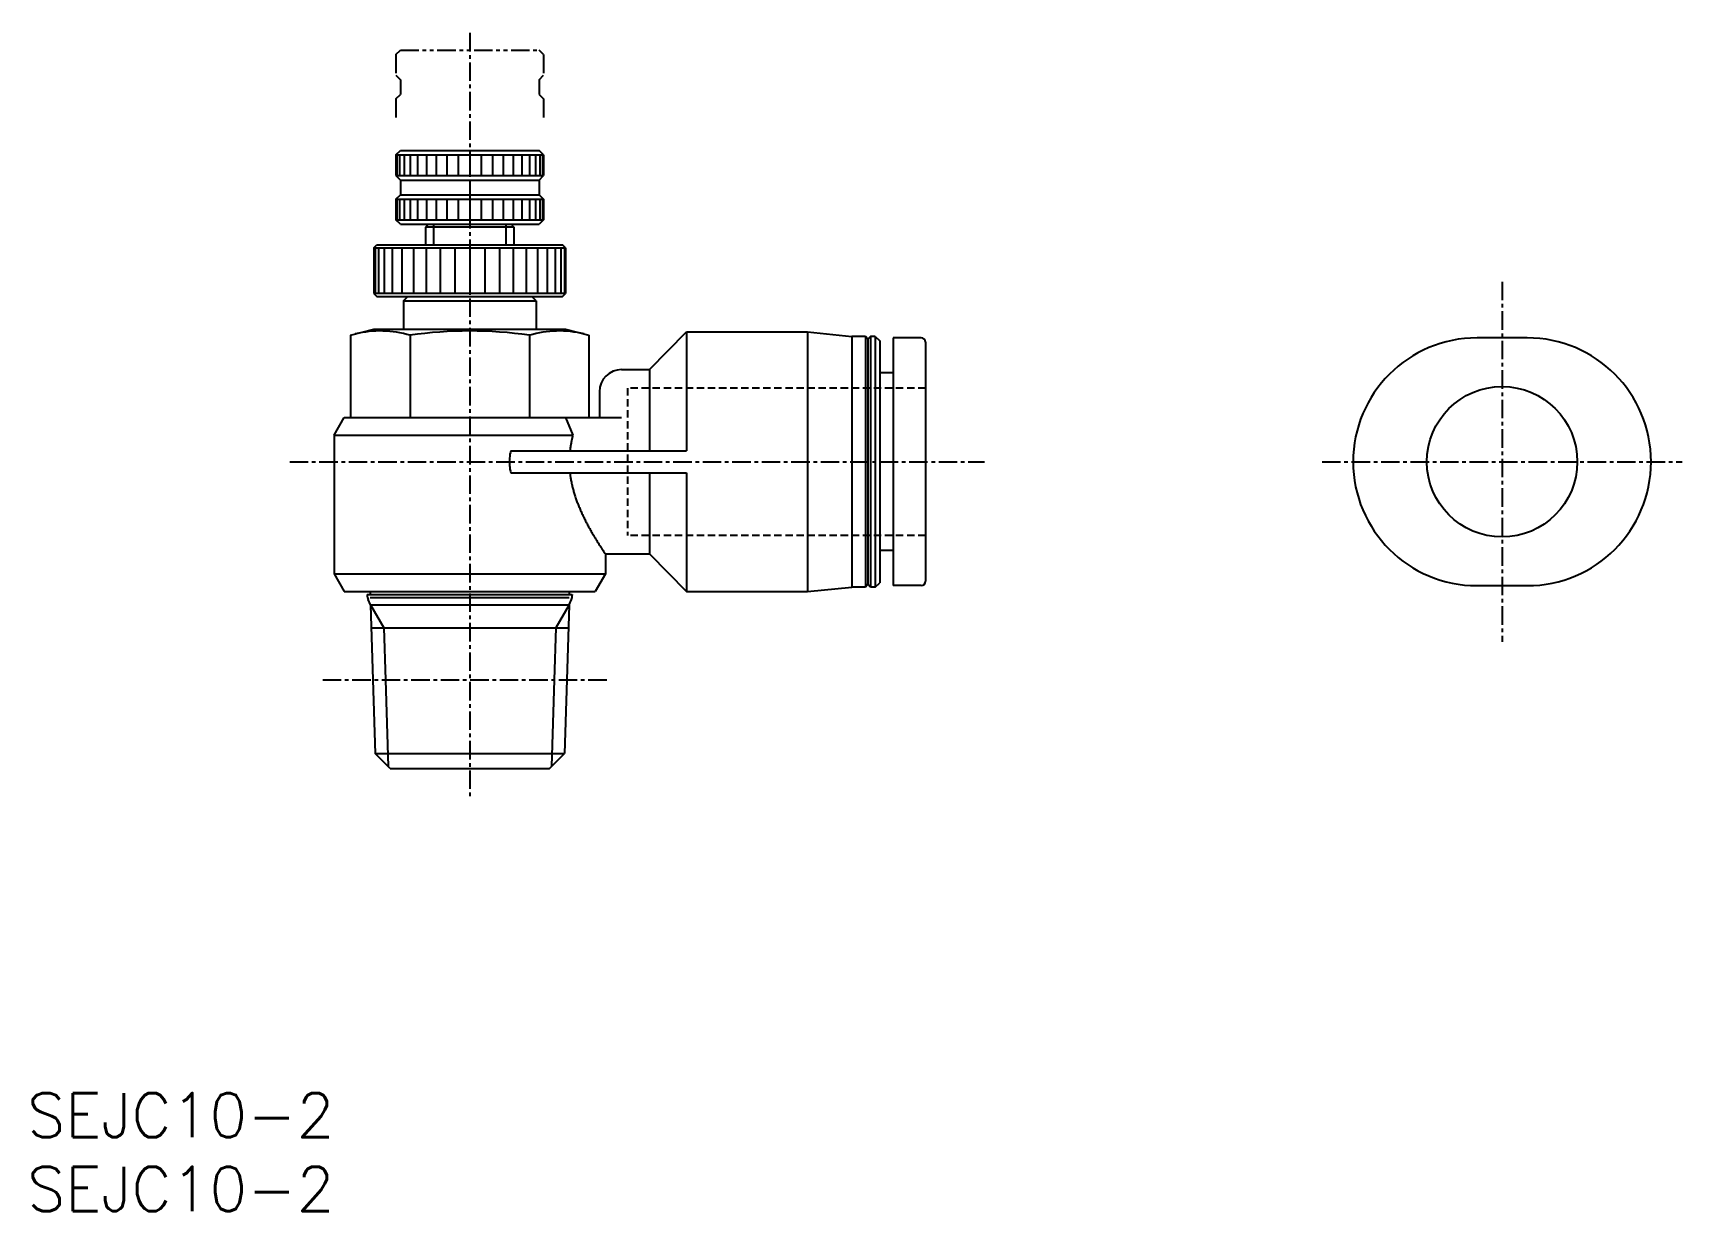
# Model space of a CAD drawing. Extents: x 0 to 112, y 0 to 80.
import ezdxf

# ---------------------------------------------------------------- set-up
doc = ezdxf.new("R2010")
doc.units = 0
for name, pattern in [('CENTER', [2, 1.25, -0.25, 0.25, -0.25]), ('DASHED', [0.75, 0.5, -0.25]), ('PHANTOM', [2.5, 1.25, -0.25, 0.25, -0.25, 0.25, -0.25])]:
    doc.linetypes.add(name, pattern=pattern)
doc.layers.get('0').update_dxf_attribs({"linetype": 'CONTINUOUS'})
doc.layers.add('CENTER', color=1, linetype='CENTER')
doc.styles.get("Standard").update_dxf_attribs({"font": 'txt.shx'})

# ---------------------------------------------------------------- blocks, each defined once
blk = doc.blocks.new('*U12')
at = {"color": 7, "linetype": 'CONTINUOUS'}
blk.add_text('SEJC10-2', height=3, dxfattribs=at).set_placement((0, 0))
blk = doc.blocks.new('*U13')
at = {"color": 7, "linetype": 'CONTINUOUS'}
blk.add_text('SEJC10-2', height=3, dxfattribs=at).set_placement((0, 5))

msp = doc.modelspace()

# ---------------------------------------------------------------- linework, layer by layer
at = {"color": 3, "linetype": 'PHANTOM'}
for p, q in [((24.999995, 78.4), (25.299995, 78.7)), ((25.000005, 78.4), (25.000005, 77)), ((25.299995, 78.7), (34.699995, 78.7)), ((35.000005, 78.4), (34.700005, 78.70001)), ((35.000005, 78.4), (35.000005, 77)), ((24.999995, 77), (25.299995, 76.7)), ((25.300005, 76.70001), (25.300005, 75.70001)), ((34.699995, 76.7), (34.999995, 77)), ((34.699995, 76.70001), (34.699995, 75.70001)), ((24.999995, 75.4), (25.299995, 75.7)), ((25.000005, 75.4), (25.000005, 74)), ((34.699995, 75.7), (34.999995, 75.4)), ((35.000005, 75.4), (35.000005, 74))]:
    msp.add_line(p, q, dxfattribs=at)
at = {"color": 7, "linetype": 'CONTINUOUS'}
for p, q in [((24.999995, 71.6), (25.299995, 71.9)), ((25.000005, 71.6), (35.000005, 71.6)), ((25.000005, 71.6), (25.000005, 70.2)), ((25.061555, 71.6), (25.061555, 70.2)), ((25.244725, 71.6), (25.244725, 70.2)), ((25.299995, 71.9), (34.699995, 71.9)), ((25.544965, 71.6), (25.544965, 70.2)), ((25.954915, 71.6), (25.954915, 70.2)), ((26.464465, 71.6), (26.464465, 70.2)), ((27.061075, 71.6), (27.061075, 70.2)), ((27.730045, 71.6), (27.730045, 70.2)), ((28.454915, 71.6), (28.454915, 70.2)), ((29.217825, 71.6), (29.217825, 70.2)), ((30.000005, 71.6), (30.000005, 70.2)), ((30.782175, 71.6), (30.782175, 70.2)), ((31.545085, 71.6), (31.545085, 70.2)), ((32.269955, 71.6), (32.269955, 70.2)), ((32.938925, 71.6), (32.938925, 70.2)), ((33.535535, 71.6), (33.535535, 70.2)), ((34.045085, 71.6), (34.045085, 70.2)), ((34.455035, 71.6), (34.455035, 70.2)), ((35.000005, 71.6), (34.699995, 71.9)), ((34.755275, 71.6), (34.755275, 70.2)), ((34.938445, 71.6), (34.938445, 70.2)), ((35.000005, 71.6), (35.000005, 70.2)), ((24.999995, 70.2), (25.299995, 69.9)), ((25.000005, 70.2), (35.000005, 70.2)), ((25.300005, 69.9), (34.699995, 69.9)), ((25.300005, 69.9), (25.300005, 68.9)), ((34.699995, 69.9), (34.999995, 70.2)), ((34.699995, 69.9), (34.699995, 68.9)), ((24.999995, 68.6), (25.299995, 68.9)), ((25.000005, 68.6), (25.000005, 67.2)), ((25.000005, 68.6), (35.000005, 68.6)), ((25.061555, 68.6), (25.061555, 67.2)), ((25.244725, 68.6), (25.244725, 67.2)), ((25.300005, 68.9), (34.699995, 68.9)), ((25.544965, 68.6), (25.544965, 67.2)), ((25.954915, 68.6), (25.954915, 67.2)), ((26.464465, 68.6), (26.464465, 67.2)), ((27.061075, 68.6), (27.061075, 67.2)), ((27.730045, 68.6), (27.730045, 67.2)), ((28.454915, 68.6), (28.454915, 67.2)), ((29.217825, 68.6), (29.217825, 67.2)), ((30.000005, 68.6), (30.000005, 67.2)), ((30.782175, 68.6), (30.782175, 67.2)), ((31.545085, 68.6), (31.545085, 67.2)), ((32.269955, 68.6), (32.269955, 67.2)), ((32.938925, 68.6), (32.938925, 67.2)), ((33.535535, 68.6), (33.535535, 67.2)), ((34.045085, 68.6), (34.045085, 67.2)), ((34.455035, 68.6), (34.455035, 67.2)), ((34.699995, 68.9), (34.999995, 68.6)), ((34.755275, 68.6), (34.755275, 67.2)), ((34.938445, 68.6), (34.938445, 67.2)), ((35.000005, 68.6), (35.000005, 67.2)), ((25.000005, 67.2), (35.000005, 67.2)), ((25.300005, 66.9), (25.000005, 67.2)), ((34.999995, 67.2), (34.699995, 66.9)), ((25.300005, 66.9), (34.699995, 66.9)), ((27.200005, 66.9), (27.000005, 66.7)), ((33.000005, 66.7), (27.000005, 66.7)), ((27.000005, 66.7), (27.000005, 65.5)), ((27.541505, 66.9), (27.541505, 65.5)), ((32.458495, 66.9), (32.458495, 65.5)), ((32.799995, 66.9), (32.999995, 66.7)), ((33.000005, 66.7), (33.000005, 65.5)), ((23.500005, 65.30001), (23.500005, 62.2)), ((23.500005, 65.30001), (36.500005, 65.30001)), ((23.500015, 65.3), (23.700005, 65.5)), ((23.580035, 65.30001), (23.580035, 62.2)), ((23.699995, 65.5), (36.299985, 65.5)), ((23.818135, 65.30001), (23.818135, 62.2)), ((24.208455, 65.30001), (24.208455, 62.2)), ((24.741395, 65.30001), (24.741395, 62.2)), ((25.403805, 65.30001), (25.403805, 62.2)), ((26.179395, 65.30001), (26.179395, 62.2)), ((27.049055, 65.30001), (27.049055, 62.2)), ((27.991395, 65.30001), (27.991395, 62.2)), ((28.983165, 65.30001), (28.983165, 62.2)), ((30.000005, 65.30001), (30.000005, 62.2)), ((31.016835, 65.30001), (31.016835, 62.2)), ((32.008605, 65.30001), (32.008605, 62.2)), ((32.950945, 65.30001), (32.950945, 62.2)), ((33.820605, 65.30001), (33.820605, 62.2)), ((34.596195, 65.30001), (34.596195, 62.2)), ((35.258605, 65.30001), (35.258605, 62.2)), ((35.791545, 65.30001), (35.791545, 62.2)), ((36.181885, 65.30001), (36.181885, 62.2)), ((36.499995, 65.30001), (36.299995, 65.50001)), ((36.419985, 65.30001), (36.419985, 62.2)), ((36.500005, 65.30001), (36.500005, 62.2)), ((23.499995, 62.20001), (23.699995, 62)), ((36.500005, 62.2), (23.500005, 62.2)), ((23.699995, 62), (36.299985, 62)), ((25.499995, 61.69999), (25.800005, 62)), ((25.500005, 61.7), (34.500005, 61.7)), ((25.500005, 61.7), (25.500005, 59.8)), ((34.499995, 61.70002), (34.200005, 62.00001)), ((34.500005, 61.7), (34.500005, 59.8)), ((36.299995, 62), (36.499995, 62.20001)), ((21.917095, 59.37586), (23.500005, 59.8)), ((21.917095, 59.37587), (21.917095, 53.8)), ((23.500005, 59.8), (36.500005, 59.8)), ((25.958545, 59.37587), (25.958545, 53.8)), ((34.041455, 59.37587), (34.041455, 53.8)), ((36.500005, 59.8), (38.082905, 59.37586)), ((38.082905, 59.37587), (38.082905, 53.8)), ((42.200005, 57.05), (44.700015, 59.6)), ((44.700015, 59.6), (44.700015, 51.55)), ((44.700015, 59.6), (52.899995, 59.6)), ((52.899995, 59.6), (52.899995, 42)), ((52.899995, 59.6), (55.900005, 59.29999)), ((56.824995, 59.3), (55.899995, 59.3)), ((55.899995, 59.3), (55.899995, 42.3)), ((56.824995, 59.3), (56.824995, 42.3)), ((56.999995, 59.1), (56.824995, 59.3)), ((57.174995, 59.3), (56.999995, 59.1)), ((57.174995, 59.3), (57.174995, 42.3)), ((57.499995, 59.3), (57.174995, 59.3)), ((57.499995, 59.3), (57.799995, 59)), ((57.499995, 59.3), (57.499995, 42.3)), ((56.999995, 59.1), (56.999995, 42.5)), ((57.799995, 59), (57.799995, 42.6)), ((58.699995, 59.2), (58.699995, 42.4)), ((60.599995, 59.2), (58.699995, 59.2)), ((60.899995, 58.9), (60.899995, 42.7)), ((101.7, 59.20001), (98.3, 59.20001)), ((40.299985, 57.05), (42.200015, 57.05)), ((42.200015, 57.05), (42.200015, 51.55)), ((58.699995, 56.825), (57.799995, 56.825)), ((38.799985, 55.55), (38.799985, 53.8)), ((20.800005, 52.59999), (21.492825, 53.8)), ((21.492815, 53.8), (40.299985, 53.8)), ((36.504565, 53.8), (36.986765, 52.59959)), ((20.800005, 52.60001), (36.986785, 52.60001)), ((20.800005, 52.60001), (20.800005, 43.2)), ((32.786115, 51.55), (44.700015, 51.55)), ((32.786115, 50.05), (44.700015, 50.05)), ((42.200015, 50.05), (42.200015, 44.55)), ((44.700015, 50.05), (44.700015, 42)), ((58.699995, 44.775), (57.799995, 44.775)), ((39.200005, 44.55), (39.200005, 43.2)), ((39.200005, 44.55), (42.200015, 44.55)), ((42.200005, 44.54998), (44.700015, 42)), ((20.800005, 43.2), (39.200005, 43.2)), ((20.800005, 43.2), (21.492835, 41.99998)), ((39.200005, 43.2), (38.507165, 42.00001)), ((56.999995, 42.5), (56.824995, 42.3)), ((57.174995, 42.3), (56.999995, 42.5)), ((57.499995, 42.3), (57.799995, 42.6)), ((21.492825, 42), (38.507175, 42)), ((23.050005, 41.8), (36.950005, 41.8)), ((23.050005, 41.8), (23.050005, 41.75406)), ((23.262435, 41.1), (23.107215, 41.45695)), ((23.246815, 41.6), (36.753185, 41.6)), ((23.250005, 42), (23.250005, 41.8)), ((36.737565, 41.1), (36.892785, 41.45695)), ((36.750005, 42), (36.750005, 41.8)), ((36.950005, 41.8), (36.950005, 41.75406)), ((44.700015, 42), (52.899995, 42)), ((52.899995, 42), (55.900005, 42.29999)), ((56.824995, 42.3), (55.899995, 42.3)), ((57.499995, 42.3), (57.174995, 42.3)), ((60.599995, 42.4), (58.699995, 42.4)), ((98.3, 42.40001), (101.7, 42.40001)), ((23.262435, 41.1), (36.737565, 41.1)), ((23.262435, 41.1), (23.421505, 36.01)), ((23.262435, 41.1), (24.167425, 39.53252)), ((36.737565, 41.1), (35.832575, 39.53252)), ((36.737565, 41.1), (36.578505, 36.01)), ((23.311425, 39.53252), (36.688575, 39.53252)), ((24.167425, 39.53252), (24.277495, 36.01)), ((35.832575, 39.53252), (35.722505, 36.01)), ((23.421505, 36.01), (23.577355, 31.02265)), ((24.277495, 36.01), (24.460965, 30.13903)), ((35.722505, 36.01), (35.539035, 30.13903)), ((36.578505, 36.01), (36.422645, 31.02265)), ((24.600005, 30), (23.577355, 31.02265)), ((23.577355, 31.02264), (36.422645, 31.02264)), ((35.400005, 30), (36.422645, 31.02265)), ((24.600005, 30), (35.400005, 30))]:
    msp.add_line(p, q, dxfattribs=at)
at = {"color": 3, "linetype": 'DASHED'}
for p, q in [((60.899995, 55.8), (40.699995, 55.8)), ((40.699995, 55.8), (40.699995, 45.8)), ((60.899995, 45.8), (40.699995, 45.8))]:
    msp.add_line(p, q, dxfattribs=at)
at = {"color": 7, "linetype": 'CONTINUOUS'}
msp.add_lwpolyline([(36.986795, 52.5996), (36.974245, 52.55), (36.962085, 52.50063), (36.950235, 52.45116), (36.938695, 52.40162), (36.927485, 52.352), (36.916585, 52.30231), (36.906005, 52.25254), (36.895755, 52.20269), (36.885835, 52.15278), (36.876235, 52.1028), (36.866975, 52.05276), (36.858055, 52.00266), (36.849465, 51.95249), (36.841215, 51.90227), (36.833315, 51.85199), (36.825755, 51.80166), (36.818535, 51.75128), (36.811675, 51.70085), (36.805165, 51.65037), (36.799015, 51.59985), (36.793225, 51.5493)], dxfattribs=at)
for points in [[(32.786115, 51.55, 0.043687135), (32.695115, 51.05313, 0.046792078), (32.695105, 50.54705, 0.043702319), (32.786115, 50.05)], [(36.793265, 50.0503, 0.0099346015), (36.830855, 49.76409, 0.009586575), (36.879595, 49.4795, 0.0092637165), (36.939025, 49.19694, 0.0089527214), (37.008705, 48.91676, 0.0084476272), (37.088085, 48.63925, 0.0079119174), (37.176475, 48.36453, 0.007377126), (37.273235, 48.09261, 0.0068472136), (37.377715, 47.82349, 0.0063249677), (37.489275, 47.55716, 0.005812121), (37.607275, 47.29359, 0.0053098877), (37.731085, 47.03275, 0.0049125235), (37.860245, 46.77436, 0.0045854282), (37.994245, 46.51858, 0.0042549346), (38.132725, 46.26525, 0.0039223509), (38.275315, 46.01423, 0.0036322566), (38.421675, 45.7654, 0.0033561714), (38.571495, 45.51863, 0.0030814865), (38.724495, 45.2738, 0.0028688076), (38.880385, 45.0308, 0.0027084186), (39.038965, 44.78956, 0.0024202709), (39.200015, 44.55)]]:
    msp.add_lwpolyline(points, format="xyb", dxfattribs=at)
msp.add_circle((100.000005, 50.80001), 5.1, dxfattribs=at)
for centre, radius, start, end in [((23.937825, 52.48468), 7.181352, 73.65711, 103.65711), ((30.000005, 31.37587), 28.290163, 81.786789, 98.213209), ((36.062175, 52.48468), 7.181352, 76.342894, 106.34289), ((60.599995, 58.9), 0.3, 0, 90), ((98.3, 50.80001), 8.4, 90, 270), ((101.7, 50.80001), 8.4, 270, 90), ((40.299985, 55.55), 1.5, 90, 180), ((60.599995, 42.7), 0.3, 270, 0), ((23.850005, 41.75406), 0.8, 180, 201.80141), ((36.150005, 41.75406), 0.8, 338.19859, 0)]:
    msp.add_arc(centre, radius, start, end, dxfattribs=at)
at = {"layer": 'CENTER', "color": 1, "linetype": 'CENTER'}
for p, q in [((30.000005, 79.86999), (30.000005, 28)), ((100, 63.000025), (100, 38.599995)), ((17.800005, 50.8), (64.899995, 50.8)), ((87.799985, 50.80001), (112.200015, 50.80001)), ((20.036295, 36.01), (39.300935, 36.01))]:
    msp.add_line(p, q, dxfattribs=at)

# ---------------------------------------------------------------- block references
at = {"color": 7, "linetype": 'CONTINUOUS'}
for name in ['*U13', '*U12']:
    msp.add_blockref(name, (0, 0), dxfattribs=at)

doc.saveas('drawing.dxf')
